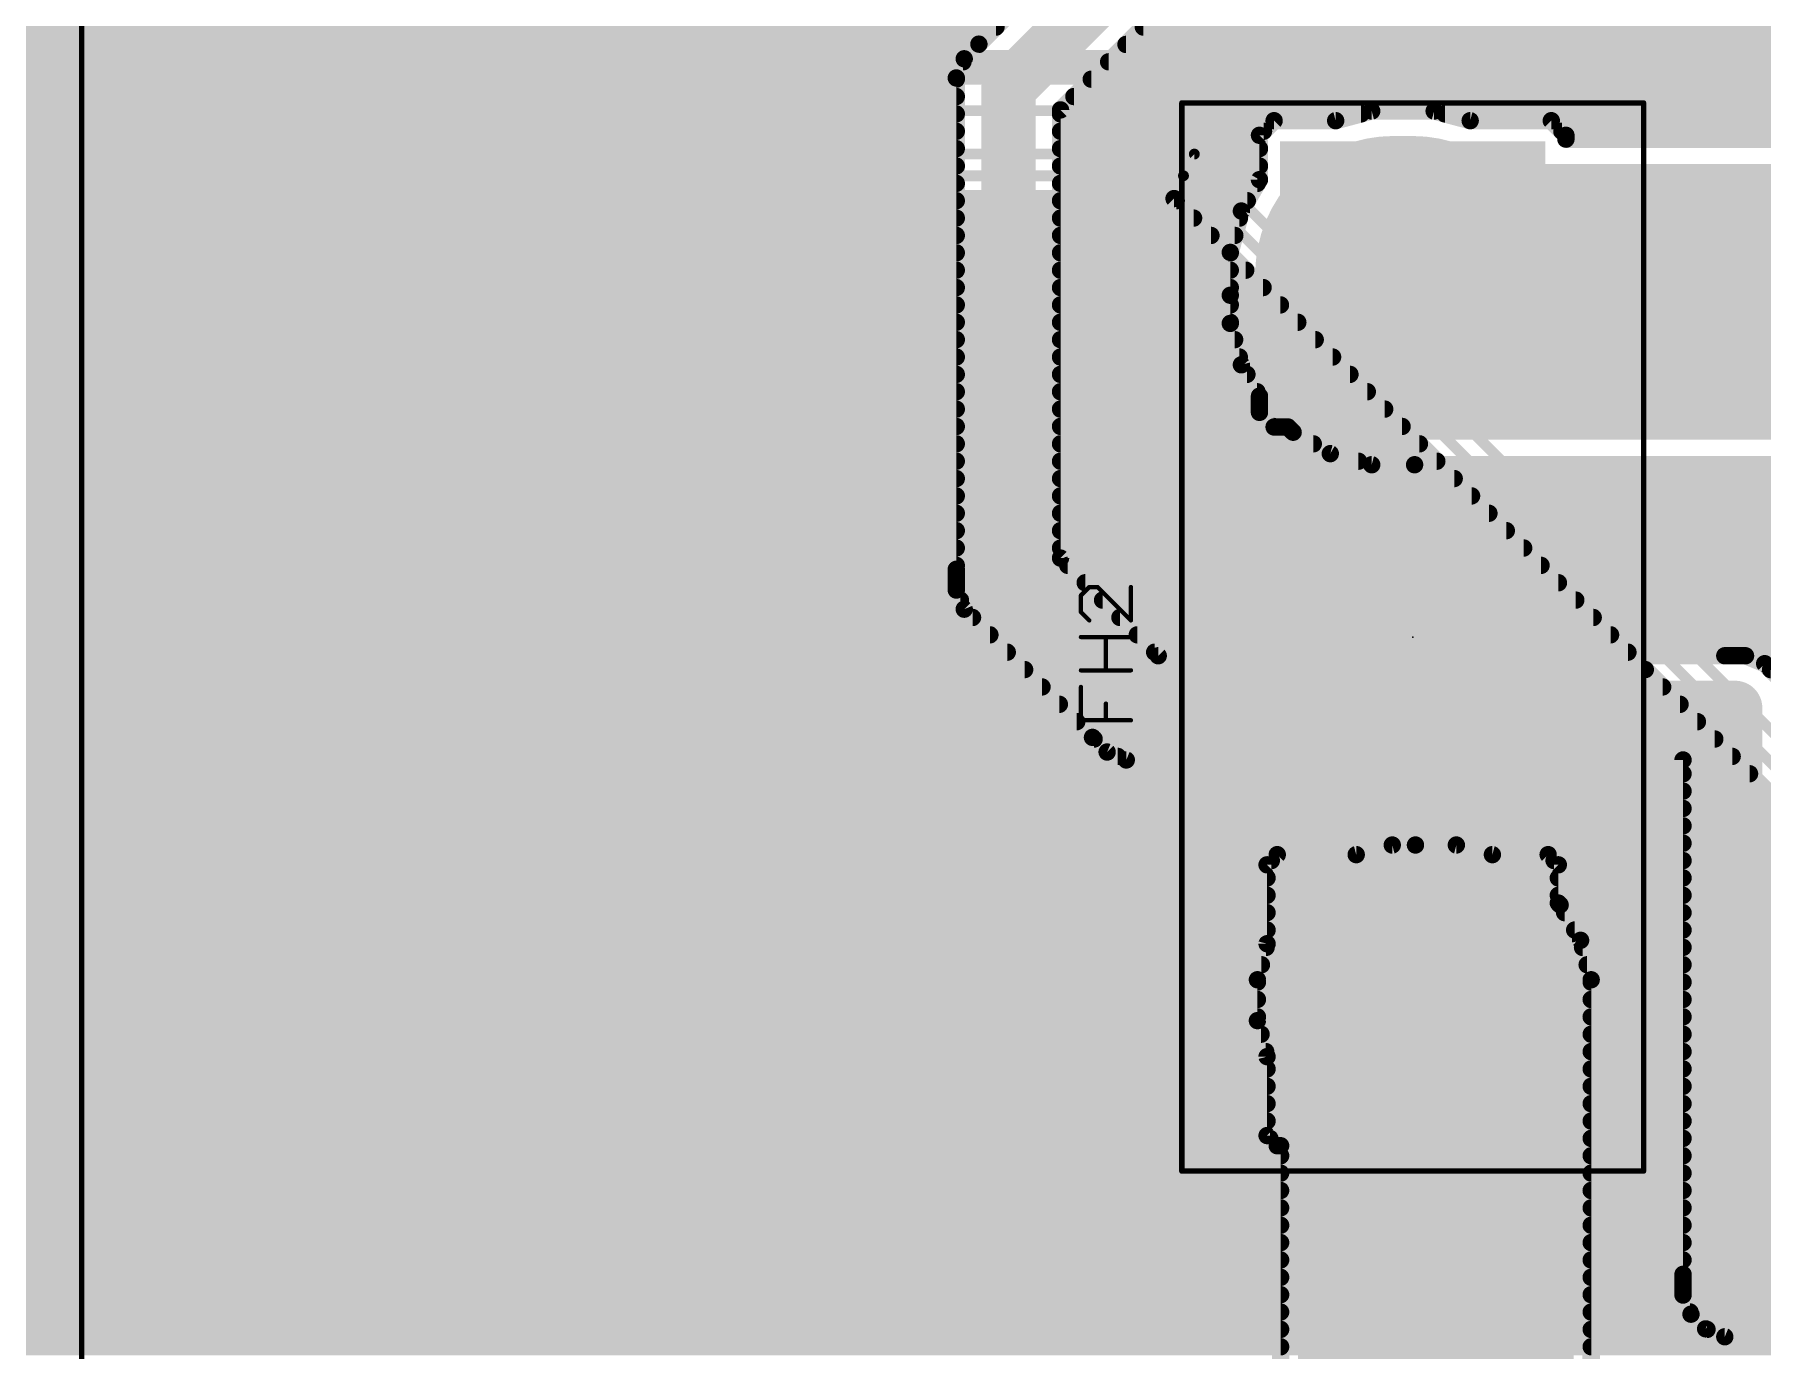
# Model space of a CAD drawing. Extents: x 0 to 10.8, y 0 to 6.1.
# Drawn here: x 6.367 to 7.958, y 1.613 to 2.825 of the extents above; entities that cross this region are included whole.
import ezdxf

# ---------------------------------------------------------------- set-up
doc = ezdxf.new("R2010")
doc.units = 0
for name, color, linetype in [('1', 22, 'CONTINUOUS'), ('16', 175, 'CONTINUOUS'), ('21', 253, 'CONTINUOUS'), ('23', 7, 'CONTINUOUS'), ('25', 253, 'CONTINUOUS'), ('29', 253, 'CONTINUOUS'), ('31', 253, 'CONTINUOUS'), ('39', 22, 'CONTINUOUS'), ('51', 253, 'CONTINUOUS')]:
    doc.layers.add(name, color=color, linetype=linetype)

# ---------------------------------------------------------------- blocks, each defined once
blk = doc.blocks.new('RECT')
blk.add_solid([(-0.5, -0.5), (0.5, -0.5), (-0.5, 0.5), (0.5, 0.5)])

msp = doc.modelspace()

# ---------------------------------------------------------------- linework, layer by layer
at = {"layer": '1'}
for points, const_width in [([(7.263764, 2.775587), (7.66385, 3.175673)], 0.05), ([(7.482323, 3.062024), (7.236571, 2.816276)], 0.016), ([(7.31176, 2.755701), (7.618079, 3.062024)], 0.016), ([(6.279083, 2.832), (7.252299, 2.832)], 0.016), ([(7.388055, 2.832), (8.315701, 2.832)], 0.016), ([(6.266807, 2.816), (7.236295, 2.816)], 0.016), ([(7.236571, 2.816276), (7.223071, 2.802776)], 0.016), ([(7.372055, 2.816), (8.319988, 2.816)], 0.016), ([(6.245154, 2.8), (7.221921, 2.8)], 0.016), ([(7.223071, 2.802776), (7.215764, 2.785134)], 0.016), ([(7.356055, 2.8), (8.328902, 2.8)], 0.016), ([(6.229154, 2.784), (7.215764, 2.784)], 0.016), ([(7.215764, 2.785134), (7.215764, 2.332378)], 0.016), ([(7.263764, 2.322831), (7.263764, 2.775587)], 0.05), ([(7.340055, 2.784), (8.338142, 2.784)], 0.016), ([(6.213154, 2.768), (7.215764, 2.768)], 0.016), ([(7.324055, 2.768), (8.352772, 2.768)], 0.016), ([(6.197154, 2.752), (7.215764, 2.752)], 0.016), ([(7.31176, 2.342713), (7.31176, 2.755701)], 0.016), ([(7.31176, 2.752), (7.588484, 2.752)], 0.016), ([(7.508449, 2.745752), (7.494976, 2.73228)], 0.016), ([(7.565161, 2.745752), (7.508449, 2.745752)], 0.016), ([(7.598343, 2.754642), (7.565161, 2.745752)], 0.016), ([(7.655835, 2.754642), (7.598343, 2.754642)], 0.016), ([(7.689016, 2.745752), (7.655835, 2.754642)], 0.016), ([(7.665697, 2.752), (8.369374, 2.752)], 0.016), ([(7.76372, 2.745752), (7.689016, 2.745752)], 0.016), ([(7.777193, 2.73228), (7.76372, 2.745752)], 0.016), ([(6.181154, 2.736), (7.215764, 2.736)], 0.016), ([(7.31176, 2.736), (7.498697, 2.736)], 0.016), ([(7.494976, 2.73228), (7.494976, 2.691398)], 0.016), ([(7.773472, 2.736), (8.397083, 2.736)], 0.016), ([(7.777193, 2.728732), (7.777193, 2.73228)], 0.016), ([(6.165154, 2.72), (7.215764, 2.72)], 0.016), ([(7.31176, 2.72), (7.494976, 2.72)], 0.016), ([(7.618094, 2.578736), (7.618094, 2.604646)], 0.254), ([(7.618094, 2.604646), (7.636087, 2.604646)], 0.254), ([(8.207571, 2.728732), (7.777193, 2.728732)], 0.016), ([(6.149154, 2.704), (7.215764, 2.704)], 0.016), ([(7.31176, 2.704), (7.494976, 2.704)], 0.016), ([(7.618094, 2.578736), (8.187823, 2.578736)], 0.254), ([(6.133154, 2.688), (7.215764, 2.688)], 0.016), ([(7.31176, 2.688), (7.493016, 2.688)], 0.016), ([(7.494976, 2.691398), (7.478315, 2.662543)], 0.016), ([(6.117154, 2.672), (7.215764, 2.672)], 0.016), ([(7.31176, 2.672), (7.483776, 2.672)], 0.016), ([(6.101154, 2.656), (7.215764, 2.656)], 0.016), ([(7.31176, 2.656), (7.476563, 2.656)], 0.016), ([(7.478315, 2.662543), (7.468094, 2.624394)], 0.016), ([(6.085154, 2.64), (7.215764, 2.64)], 0.016), ([(7.31176, 2.64), (7.472276, 2.64)], 0.016), ([(6.069154, 2.624), (7.215764, 2.624)], 0.016), ([(7.31176, 2.624), (7.468094, 2.624)], 0.016), ([(7.468094, 2.624394), (7.468094, 2.584894)], 0.016), ([(6.053154, 2.608), (7.215764, 2.608)], 0.016), ([(7.31176, 2.608), (7.468094, 2.608)], 0.016), ([(6.037154, 2.592), (7.215764, 2.592)], 0.016), ([(7.31176, 2.592), (7.468094, 2.592)], 0.016), ([(6.021154, 2.576), (7.215764, 2.576)], 0.016), ([(7.31176, 2.576), (7.468094, 2.576)], 0.016), ([(7.468094, 2.584894), (7.468094, 2.558984)], 0.016), ([(6.005154, 2.56), (7.215764, 2.56)], 0.016), ([(7.31176, 2.56), (7.468094, 2.56)], 0.016), ([(7.468094, 2.558984), (7.478315, 2.520835)], 0.016), ([(5.989154, 2.544), (7.215764, 2.544)], 0.016), ([(7.31176, 2.544), (7.472106, 2.544)], 0.016), ([(5.973154, 2.528), (7.215764, 2.528)], 0.016), ([(7.31176, 2.528), (7.476394, 2.528)], 0.016), ([(5.957154, 2.512), (7.215764, 2.512)], 0.016), ([(7.31176, 2.512), (7.483413, 2.512)], 0.016), ([(7.478315, 2.520835), (7.494976, 2.49198)], 0.016), ([(5.941154, 2.496), (7.215764, 2.496)], 0.016), ([(7.31176, 2.496), (7.492654, 2.496)], 0.016), ([(7.494976, 2.49198), (7.494976, 2.477008)], 0.016), ([(5.925154, 2.48), (7.215764, 2.48)], 0.016), ([(7.31176, 2.48), (7.494976, 2.48)], 0.016), ([(7.494976, 2.477008), (7.508449, 2.463535)], 0.016), ([(5.909154, 2.464), (7.215764, 2.464)], 0.016), ([(7.31176, 2.464), (7.507984, 2.464)], 0.016), ([(7.508449, 2.463535), (7.521161, 2.463535)], 0.016), ([(7.521161, 2.463535), (7.525992, 2.458705)], 0.016), ([(7.525992, 2.458705), (7.560193, 2.438957)], 0.016), ([(5.893154, 2.448), (7.215764, 2.448)], 0.016), ([(7.31176, 2.448), (7.544528, 2.448)], 0.016), ([(5.877154, 2.432), (7.215764, 2.432)], 0.016), ([(7.31176, 2.432), (7.586157, 2.432)], 0.016), ([(7.560193, 2.438957), (7.598343, 2.428736)], 0.016), ([(7.598343, 2.428736), (7.637843, 2.428736)], 0.016), ([(7.637843, 2.428736), (8.037823, 2.428736)], 0.016), ([(5.861154, 2.416), (7.215764, 2.416)], 0.016), ([(7.31176, 2.416), (8.037823, 2.416)], 0.016), ([(5.845154, 2.4), (7.215764, 2.4)], 0.016), ([(7.31176, 2.4), (8.037823, 2.4)], 0.016), ([(5.829154, 2.384), (7.215764, 2.384)], 0.016), ([(7.31176, 2.384), (8.037823, 2.384)], 0.016), ([(5.813154, 2.368), (7.215764, 2.368)], 0.016), ([(7.31176, 2.368), (8.037823, 2.368)], 0.016), ([(5.797154, 2.352), (7.215764, 2.352)], 0.016), ([(7.31176, 2.352), (8.037823, 2.352)], 0.016), ([(5.781154, 2.336), (7.215764, 2.336)], 0.016), ([(7.215764, 2.332378), (7.215764, 2.31328)], 0.016), ([(7.381874, 2.20472), (7.263764, 2.322831)], 0.05), ([(7.401756, 2.252717), (7.31176, 2.342713)], 0.016), ([(7.318472, 2.336), (8.037823, 2.336)], 0.016), ([(5.765154, 2.32), (7.215764, 2.32)], 0.016), ([(7.334472, 2.32), (8.037823, 2.32)], 0.016), ([(5.749154, 2.304), (7.219606, 2.304)], 0.016), ([(7.215764, 2.31328), (7.223071, 2.295638)], 0.016), ([(7.350472, 2.304), (8.037823, 2.304)], 0.016), ([(5.733154, 2.288), (7.230709, 2.288)], 0.016), ([(7.223071, 2.295638), (7.341181, 2.177528)], 0.016), ([(7.366472, 2.288), (8.037823, 2.288)], 0.016), ([(5.717154, 2.272), (7.246709, 2.272)], 0.016), ([(7.382472, 2.272), (8.037823, 2.272)], 0.016), ([(5.701154, 2.256), (7.262709, 2.256)], 0.016), ([(7.398472, 2.256), (8.037823, 2.256)], 0.016), ([(7.923504, 2.252717), (7.401756, 2.252717)], 0.016), ([(7.942602, 2.252717), (7.923504, 2.252717)], 0.016), ([(7.960244, 2.245409), (7.942602, 2.252717)], 0.016), ([(5.685154, 2.24), (7.278709, 2.24)], 0.016), ([(7.973744, 2.231909), (7.960244, 2.245409)], 0.016), ([(7.965654, 2.24), (8.037823, 2.24)], 0.016), ([(5.669154, 2.224), (7.294709, 2.224)], 0.016), ([(7.933055, 2.20472), (7.381874, 2.20472)], 0.05), ([(7.933055, 1.673224), (7.933055, 2.20472)], 0.05), ([(5.653154, 2.208), (7.310709, 2.208)], 0.016), ([(5.637154, 2.192), (7.326709, 2.192)], 0.016), ([(5.621154, 2.176), (7.342709, 2.176)], 0.016), ([(7.341181, 2.177528), (7.354681, 2.164028)], 0.016), ([(5.605154, 2.16), (7.364402, 2.16)], 0.016), ([(7.354681, 2.164028), (7.372323, 2.15672)], 0.016), ([(7.372323, 2.15672), (7.885055, 2.15672)], 0.016), ([(7.885055, 2.15672), (7.885055, 1.682772)], 0.016), ([(5.589154, 2.144), (7.885055, 2.144)], 0.016), ([(5.573154, 2.128), (7.885055, 2.128)], 0.016), ([(5.557154, 2.112), (7.885055, 2.112)], 0.016), ([(5.541154, 2.096), (7.885055, 2.096)], 0.016), ([(5.525154, 2.08), (7.885055, 2.08)], 0.016), ([(7.617256, 2.07835), (7.584075, 2.069461)], 0.016), ([(7.638634, 2.07835), (7.617256, 2.07835)], 0.016), ([(7.676291, 2.07835), (7.638634, 2.07835)], 0.016), ([(7.709472, 2.069461), (7.676291, 2.07835)], 0.016), ([(5.509154, 2.064), (7.505886, 2.064)], 0.016), ([(7.511346, 2.069461), (7.501976, 2.060091)], 0.016), ([(7.584075, 2.069461), (7.511346, 2.069461)], 0.016), ([(7.760823, 2.069461), (7.709472, 2.069461)], 0.016), ([(7.770193, 2.060091), (7.760823, 2.069461)], 0.016), ([(7.766283, 2.064), (7.885055, 2.064)], 0.016), ([(5.493154, 2.048), (7.501976, 2.048)], 0.016), ([(7.501976, 2.060091), (7.501976, 1.987362)], 0.016), ([(7.657465, 1.935354), (7.636087, 1.935354)], 0.254), ([(7.657465, 0.866142), (7.657465, 1.935354)], 0.254), ([(7.770193, 2.024854), (7.770193, 2.060091)], 0.016), ([(7.770193, 2.048), (7.885055, 2.048)], 0.016), ([(5.477154, 2.032), (7.501976, 2.032)], 0.016), ([(7.770193, 2.032), (7.885055, 2.032)], 0.016), ([(5.461154, 2.016), (7.501976, 2.016)], 0.016), ([(7.77189, 2.023157), (7.770193, 2.024854)], 0.016), ([(7.790717, 1.990547), (7.77189, 2.023157)], 0.016), ([(7.776024, 2.016), (7.885055, 2.016)], 0.016), ([(5.445154, 2), (7.501976, 2)], 0.016), ([(7.78526, 2), (7.885055, 2)], 0.016), ([(5.429154, 1.984), (7.501079, 1.984)], 0.016), ([(7.501976, 1.987362), (7.493087, 1.954181)], 0.016), ([(7.800461, 1.954181), (7.790717, 1.990547)], 0.016), ([(7.792472, 1.984), (7.885055, 1.984)], 0.016), ([(5.413154, 1.968), (7.496791, 1.968)], 0.016), ([(7.79676, 1.968), (7.885055, 1.968)], 0.016), ([(5.397154, 1.952), (7.493087, 1.952)], 0.016), ([(7.493087, 1.954181), (7.493087, 1.916524)], 0.016), ([(7.800461, 1.009138), (7.800461, 1.954181)], 0.016), ([(7.800461, 1.952), (7.885055, 1.952)], 0.016), ([(5.381154, 1.936), (7.493087, 1.936)], 0.016), ([(7.800461, 1.936), (7.885055, 1.936)], 0.016), ([(5.365154, 1.92), (7.493087, 1.92)], 0.016), ([(7.800461, 1.92), (7.885055, 1.92)], 0.016), ([(5.349154, 1.904), (7.496441, 1.904)], 0.016), ([(7.493087, 1.916524), (7.501976, 1.883343)], 0.016), ([(7.800461, 1.904), (7.885055, 1.904)], 0.016), ([(5.333154, 1.888), (7.500728, 1.888)], 0.016), ([(7.800461, 1.888), (7.885055, 1.888)], 0.016), ([(5.317154, 1.872), (7.501976, 1.872)], 0.016), ([(7.501976, 1.883343), (7.501976, 1.810614)], 0.016), ([(7.800461, 1.872), (7.885055, 1.872)], 0.016), ([(5.301154, 1.856), (7.501976, 1.856)], 0.016), ([(7.800461, 1.856), (7.885055, 1.856)], 0.016), ([(5.285154, 1.84), (7.501976, 1.84)], 0.016), ([(7.800461, 1.84), (7.885055, 1.84)], 0.016), ([(5.269154, 1.824), (7.501976, 1.824)], 0.016), ([(7.800461, 1.824), (7.885055, 1.824)], 0.016), ([(5.253154, 1.808), (7.504591, 1.808)], 0.016), ([(7.501976, 1.810614), (7.511346, 1.801244)], 0.016), ([(7.800461, 1.808), (7.885055, 1.808)], 0.016), ([(5.237154, 1.792), (7.514465, 1.792)], 0.016), ([(7.511346, 1.801244), (7.514465, 1.801244)], 0.016), ([(7.514465, 1.801244), (7.514465, 0.884969)], 0.016), ([(7.800461, 1.792), (7.885055, 1.792)], 0.016), ([(5.221154, 1.776), (7.514465, 1.776)], 0.016), ([(7.800461, 1.776), (7.885055, 1.776)], 0.016), ([(5.205154, 1.76), (7.514465, 1.76)], 0.016), ([(7.800461, 1.76), (7.885055, 1.76)], 0.016), ([(5.189154, 1.744), (7.514465, 1.744)], 0.016), ([(7.800461, 1.744), (7.885055, 1.744)], 0.016), ([(5.173154, 1.728), (7.514465, 1.728)], 0.016), ([(7.800461, 1.728), (7.885055, 1.728)], 0.016), ([(5.157154, 1.712), (7.514465, 1.712)], 0.016), ([(7.800461, 1.712), (7.885055, 1.712)], 0.016), ([(5.141154, 1.696), (7.514465, 1.696)], 0.016), ([(7.800461, 1.696), (7.885055, 1.696)], 0.016), ([(5.125154, 1.68), (7.514465, 1.68)], 0.016), ([(7.800461, 1.68), (7.885055, 1.68)], 0.016), ([(7.885055, 1.682772), (7.885055, 1.663673)], 0.016), ([(9.002433, 1.673224), (7.933055, 1.673224)], 0.05), ([(5.109154, 1.664), (7.514465, 1.664)], 0.016), ([(7.800461, 1.664), (7.885055, 1.664)], 0.016), ([(7.885055, 1.663673), (7.892362, 1.646031)], 0.016), ([(5.093154, 1.648), (7.514465, 1.648)], 0.016), ([(7.800461, 1.648), (7.891543, 1.648)], 0.016), ([(5.077154, 1.632), (7.514465, 1.632)], 0.016), ([(7.800461, 1.632), (7.907142, 1.632)], 0.016), ([(7.892362, 1.646031), (7.905862, 1.632531)], 0.016), ([(7.905862, 1.632531), (7.923504, 1.625224)], 0.016), ([(5.061154, 1.616), (7.514465, 1.616)], 0.016), ([(7.800461, 1.616), (8.954433, 1.616)], 0.016), ([(7.923504, 1.625224), (8.954433, 1.625224)], 0.016)]:
    msp.add_lwpolyline(points, dxfattribs=dict(at, const_width=const_width))
for points, const_width in [([(7.252299, 2.828, 1), (7.252299, 2.836)], 0.008), ([(7.388055, 2.836, 1), (7.388055, 2.828)], 0.008), ([(7.233742, 2.819104, 1), (7.239399, 2.813447)], 0.008), ([(7.239399, 2.813447, 1), (7.233742, 2.819104)], 0.008), ([(7.236295, 2.812, 1), (7.236295, 2.82)], 0.008), ([(7.372055, 2.82, 1), (7.372055, 2.812)], 0.008), ([(7.220242, 2.805604, 1), (7.225899, 2.799947)], 0.008), ([(7.226766, 2.801245, 1), (7.219375, 2.804306)], 0.008), ([(7.221921, 2.796, 1), (7.221921, 2.804)], 0.008), ([(7.356055, 2.804, 1), (7.356055, 2.796)], 0.008), ([(7.212068, 2.786665, 1), (7.219459, 2.783603)], 0.008), ([(7.219764, 2.785134, 1), (7.211764, 2.785134)], 0.008), ([(7.215764, 2.78, 1), (7.215764, 2.788)], 0.008), ([(7.276264, 2.775587, 1), (7.251264, 2.775587)], 0.025), ([(7.254925, 2.784425, 1), (7.272603, 2.766748)], 0.025), ([(7.340055, 2.788, 1), (7.340055, 2.78)], 0.008), ([(7.215764, 2.764, 1), (7.215764, 2.772)], 0.008), ([(7.324055, 2.772, 1), (7.324055, 2.764)], 0.008), ([(7.215764, 2.748, 1), (7.215764, 2.756)], 0.008), ([(7.308931, 2.758529, 1), (7.314588, 2.752872)], 0.008), ([(7.31576, 2.755701, 1), (7.30776, 2.755701)], 0.008), ([(7.31176, 2.756, 1), (7.31176, 2.748)], 0.008), ([(7.508449, 2.749752, 1), (7.508449, 2.741752)], 0.008), ([(7.511277, 2.742924, 1), (7.50562, 2.74858)], 0.008), ([(7.564126, 2.749616, 1), (7.566197, 2.741888)], 0.008), ([(7.565161, 2.741752, 1), (7.565161, 2.749752)], 0.008), ([(7.588484, 2.748, 1), (7.588484, 2.756)], 0.008), ([(7.598343, 2.758642, 1), (7.598343, 2.750642)], 0.008), ([(7.599378, 2.750778, 1), (7.597307, 2.758505)], 0.008), ([(7.65687, 2.758505, 1), (7.654799, 2.750778)], 0.008), ([(7.655835, 2.750642, 1), (7.655835, 2.758642)], 0.008), ([(7.665697, 2.756, 1), (7.665697, 2.748)], 0.008), ([(7.689016, 2.749752, 1), (7.689016, 2.741752)], 0.008), ([(7.687981, 2.741888, 1), (7.690051, 2.749616)], 0.008), ([(7.766549, 2.74858, 1), (7.760892, 2.742924)], 0.008), ([(7.76372, 2.741752, 1), (7.76372, 2.749752)], 0.008), ([(7.215764, 2.732, 1), (7.215764, 2.74)], 0.008), ([(7.31176, 2.74, 1), (7.31176, 2.732)], 0.008), ([(7.498976, 2.73228, 1), (7.490976, 2.73228)], 0.008), ([(7.492148, 2.735108, 1), (7.497805, 2.729451)], 0.008), ([(7.498697, 2.732, 1), (7.498697, 2.74)], 0.008), ([(7.773472, 2.74, 1), (7.773472, 2.732)], 0.008), ([(7.781193, 2.73228, 1), (7.773193, 2.73228)], 0.008), ([(7.774364, 2.729451, 1), (7.780021, 2.735108)], 0.008), ([(7.215764, 2.716, 1), (7.215764, 2.724)], 0.008), ([(7.31176, 2.724, 1), (7.31176, 2.716)], 0.008), ([(7.494976, 2.716, 1), (7.494976, 2.724)], 0.008), ([(7.681594, 2.604646, 1), (7.554594, 2.604646)], 0.127), ([(7.618094, 2.668146, 1), (7.618094, 2.541146)], 0.127), ([(7.636087, 2.541146, 1), (7.636087, 2.668146)], 0.127), ([(7.777193, 2.732732, 1), (7.777193, 2.724732)], 0.008), ([(7.773193, 2.728732, 1), (7.781193, 2.728732)], 0.008), ([(7.215764, 2.7, 1), (7.215764, 2.708)], 0.008), ([(7.31176, 2.708, 1), (7.31176, 2.7)], 0.008), ([(7.494976, 2.7, 1), (7.494976, 2.708)], 0.008), ([(7.618094, 2.642236, 1), (7.618094, 2.515236)], 0.127), ([(7.215764, 2.684, 1), (7.215764, 2.692)], 0.008), ([(7.31176, 2.692, 1), (7.31176, 2.684)], 0.008), ([(7.490976, 2.691398, 1), (7.498976, 2.691398)], 0.008), ([(7.49844, 2.689397, 1), (7.491512, 2.693398)], 0.008), ([(7.493016, 2.684, 1), (7.493016, 2.692)], 0.008), ([(7.215764, 2.668, 1), (7.215764, 2.676)], 0.008), ([(7.31176, 2.676, 1), (7.31176, 2.668)], 0.008), ([(7.483776, 2.668, 1), (7.483776, 2.676)], 0.008), ([(7.215764, 2.652, 1), (7.215764, 2.66)], 0.008), ([(7.31176, 2.66, 1), (7.31176, 2.652)], 0.008), ([(7.474851, 2.664544, 1), (7.481779, 2.660543)], 0.008), ([(7.482179, 2.661508, 1), (7.474451, 2.663578)], 0.008), ([(7.476563, 2.652, 1), (7.476563, 2.66)], 0.008), ([(7.215764, 2.636, 1), (7.215764, 2.644)], 0.008), ([(7.31176, 2.644, 1), (7.31176, 2.636)], 0.008), ([(7.472276, 2.636, 1), (7.472276, 2.644)], 0.008), ([(7.554594, 2.578736, 1), (7.681594, 2.578736)], 0.127), ([(7.215764, 2.62, 1), (7.215764, 2.628)], 0.008), ([(7.31176, 2.628, 1), (7.31176, 2.62)], 0.008), ([(7.472094, 2.624394, 1), (7.464094, 2.624394)], 0.008), ([(7.464231, 2.625429, 1), (7.471958, 2.623359)], 0.008), ([(7.468094, 2.62, 1), (7.468094, 2.628)], 0.008), ([(7.215764, 2.604, 1), (7.215764, 2.612)], 0.008), ([(7.31176, 2.612, 1), (7.31176, 2.604)], 0.008), ([(7.468094, 2.604, 1), (7.468094, 2.612)], 0.008), ([(7.215764, 2.588, 1), (7.215764, 2.596)], 0.008), ([(7.31176, 2.596, 1), (7.31176, 2.588)], 0.008), ([(7.468094, 2.588, 1), (7.468094, 2.596)], 0.008), ([(7.215764, 2.572, 1), (7.215764, 2.58)], 0.008), ([(7.31176, 2.58, 1), (7.31176, 2.572)], 0.008), ([(7.472094, 2.584894, 1), (7.464094, 2.584894)], 0.008), ([(7.464094, 2.584894, 1), (7.472094, 2.584894)], 0.008), ([(7.468094, 2.572, 1), (7.468094, 2.58)], 0.008), ([(7.215764, 2.556, 1), (7.215764, 2.564)], 0.008), ([(7.31176, 2.564, 1), (7.31176, 2.556)], 0.008), ([(7.464094, 2.558984, 1), (7.472094, 2.558984)], 0.008), ([(7.471958, 2.560019, 1), (7.464231, 2.557949)], 0.008), ([(7.468094, 2.556, 1), (7.468094, 2.564)], 0.008), ([(7.215764, 2.54, 1), (7.215764, 2.548)], 0.008), ([(7.31176, 2.548, 1), (7.31176, 2.54)], 0.008), ([(7.472106, 2.54, 1), (7.472106, 2.548)], 0.008), ([(7.215764, 2.524, 1), (7.215764, 2.532)], 0.008), ([(7.31176, 2.532, 1), (7.31176, 2.524)], 0.008), ([(7.476394, 2.524, 1), (7.476394, 2.532)], 0.008), ([(7.215764, 2.508, 1), (7.215764, 2.516)], 0.008), ([(7.31176, 2.516, 1), (7.31176, 2.508)], 0.008), ([(7.481779, 2.522835, 1), (7.474851, 2.518834)], 0.008), ([(7.474451, 2.5198, 1), (7.482179, 2.52187)], 0.008), ([(7.483413, 2.508, 1), (7.483413, 2.516)], 0.008), ([(7.215764, 2.492, 1), (7.215764, 2.5)], 0.008), ([(7.31176, 2.5, 1), (7.31176, 2.492)], 0.008), ([(7.498976, 2.49198, 1), (7.490976, 2.49198)], 0.008), ([(7.492654, 2.492, 1), (7.492654, 2.5)], 0.008), ([(7.215764, 2.476, 1), (7.215764, 2.484)], 0.008), ([(7.31176, 2.484, 1), (7.31176, 2.476)], 0.008), ([(7.497805, 2.479836, 1), (7.492148, 2.474179)], 0.008), ([(7.491512, 2.48998, 1), (7.49844, 2.493981)], 0.008), ([(7.494976, 2.476, 1), (7.494976, 2.484)], 0.008), ([(7.215764, 2.46, 1), (7.215764, 2.468)], 0.008), ([(7.31176, 2.468, 1), (7.31176, 2.46)], 0.008), ([(7.490976, 2.477008, 1), (7.498976, 2.477008)], 0.008), ([(7.508449, 2.467535, 1), (7.508449, 2.459535)], 0.008), ([(7.50562, 2.460707, 1), (7.511277, 2.466364)], 0.008), ([(7.507984, 2.46, 1), (7.507984, 2.468)], 0.008), ([(7.52399, 2.466364, 1), (7.518333, 2.460707)], 0.008), ([(7.521161, 2.459535, 1), (7.521161, 2.467535)], 0.008), ([(7.527992, 2.462169, 1), (7.523992, 2.455241)], 0.008), ([(7.215764, 2.444, 1), (7.215764, 2.452)], 0.008), ([(7.31176, 2.452, 1), (7.31176, 2.444)], 0.008), ([(7.523164, 2.455876, 1), (7.528821, 2.461533)], 0.008), ([(7.544528, 2.444, 1), (7.544528, 2.452)], 0.008), ([(7.215764, 2.428, 1), (7.215764, 2.436)], 0.008), ([(7.31176, 2.436, 1), (7.31176, 2.428)], 0.008), ([(7.561228, 2.44282, 1), (7.559158, 2.435093)], 0.008), ([(7.558193, 2.435493, 1), (7.562193, 2.442421)], 0.008), ([(7.586157, 2.428, 1), (7.586157, 2.436)], 0.008), ([(7.598343, 2.432736, 1), (7.598343, 2.424736)], 0.008), ([(7.597307, 2.424872, 1), (7.599378, 2.4326)], 0.008), ([(7.637843, 2.432736, 1), (7.637843, 2.424736)], 0.008), ([(7.637843, 2.424736, 1), (7.637843, 2.432736)], 0.008), ([(7.215764, 2.412, 1), (7.215764, 2.42)], 0.008), ([(7.31176, 2.42, 1), (7.31176, 2.412)], 0.008), ([(7.215764, 2.396, 1), (7.215764, 2.404)], 0.008), ([(7.31176, 2.404, 1), (7.31176, 2.396)], 0.008), ([(7.215764, 2.38, 1), (7.215764, 2.388)], 0.008), ([(7.31176, 2.388, 1), (7.31176, 2.38)], 0.008), ([(7.215764, 2.364, 1), (7.215764, 2.372)], 0.008), ([(7.31176, 2.372, 1), (7.31176, 2.364)], 0.008), ([(7.215764, 2.348, 1), (7.215764, 2.356)], 0.008), ([(7.31176, 2.356, 1), (7.31176, 2.348)], 0.008), ([(7.219764, 2.332378, 1), (7.211764, 2.332378)], 0.008), ([(7.215764, 2.332, 1), (7.215764, 2.34)], 0.008), ([(7.272603, 2.33167, 1), (7.254925, 2.313992)], 0.025), ([(7.314588, 2.345541, 1), (7.308931, 2.339884)], 0.008), ([(7.30776, 2.342713, 1), (7.31576, 2.342713)], 0.008), ([(7.318472, 2.34, 1), (7.318472, 2.332)], 0.008), ([(7.211764, 2.332378, 1), (7.219764, 2.332378)], 0.008), ([(7.215764, 2.316, 1), (7.215764, 2.324)], 0.008), ([(7.251264, 2.322831, 1), (7.276264, 2.322831)], 0.025), ([(7.334472, 2.324, 1), (7.334472, 2.316)], 0.008), ([(7.219459, 2.31481, 1), (7.212068, 2.311749)], 0.008), ([(7.211764, 2.31328, 1), (7.219764, 2.31328)], 0.008), ([(7.219606, 2.3, 1), (7.219606, 2.308)], 0.008), ([(7.350472, 2.308, 1), (7.350472, 2.3)], 0.008), ([(7.225899, 2.298466, 1), (7.220242, 2.292809)], 0.008), ([(7.219375, 2.294107, 1), (7.226766, 2.297168)], 0.008), ([(7.230709, 2.284, 1), (7.230709, 2.292)], 0.008), ([(7.366472, 2.292, 1), (7.366472, 2.284)], 0.008), ([(7.246709, 2.268, 1), (7.246709, 2.276)], 0.008), ([(7.382472, 2.276, 1), (7.382472, 2.268)], 0.008), ([(7.262709, 2.252, 1), (7.262709, 2.26)], 0.008), ([(7.398472, 2.26, 1), (7.398472, 2.252)], 0.008), ([(7.401756, 2.256717, 1), (7.401756, 2.248717)], 0.008), ([(7.923504, 2.256717, 1), (7.923504, 2.248717)], 0.008), ([(7.923504, 2.248717, 1), (7.923504, 2.256717)], 0.008), ([(7.944133, 2.256412, 1), (7.941072, 2.249021)], 0.008), ([(7.942602, 2.248717, 1), (7.942602, 2.256717)], 0.008), ([(7.278709, 2.236, 1), (7.278709, 2.244)], 0.008), ([(7.398927, 2.249888, 1), (7.404584, 2.255545)], 0.008), ([(7.963073, 2.248238, 1), (7.957416, 2.242581)], 0.008), ([(7.958713, 2.241714, 1), (7.961775, 2.249105)], 0.008), ([(7.965654, 2.244, 1), (7.965654, 2.236)], 0.008), ([(7.294709, 2.22, 1), (7.294709, 2.228)], 0.008), ([(7.381874, 2.21722, 1), (7.381874, 2.19222)], 0.025), ([(7.945555, 2.20472, 1), (7.920555, 2.20472)], 0.025), ([(7.933055, 2.19222, 1), (7.933055, 2.21722)], 0.025), ([(7.310709, 2.204, 1), (7.310709, 2.212)], 0.008), ([(7.373035, 2.195882, 1), (7.390713, 2.213559)], 0.025), ([(7.326709, 2.188, 1), (7.326709, 2.196)], 0.008), ([(7.34401, 2.180356, 1), (7.338353, 2.174699)], 0.008), ([(7.338353, 2.174699, 1), (7.34401, 2.180356)], 0.008), ([(7.342709, 2.172, 1), (7.342709, 2.18)], 0.008), ([(7.356212, 2.167723, 1), (7.35315, 2.160332)], 0.008), ([(7.351853, 2.161199, 1), (7.35751, 2.166856)], 0.008), ([(7.364402, 2.156, 1), (7.364402, 2.164)], 0.008), ([(7.372323, 2.16072, 1), (7.372323, 2.15272)], 0.008), ([(7.370792, 2.153025, 1), (7.373854, 2.160416)], 0.008), ([(7.889055, 2.15672, 1), (7.881055, 2.15672)], 0.008), ([(7.885055, 2.15272, 1), (7.885055, 2.16072)], 0.008), ([(7.885055, 2.14, 1), (7.885055, 2.148)], 0.008), ([(7.885055, 2.124, 1), (7.885055, 2.132)], 0.008), ([(7.885055, 2.108, 1), (7.885055, 2.116)], 0.008), ([(7.885055, 2.092, 1), (7.885055, 2.1)], 0.008), ([(7.617256, 2.08235, 1), (7.617256, 2.07435)], 0.008), ([(7.618291, 2.074487, 1), (7.616221, 2.082214)], 0.008), ([(7.638634, 2.08235, 1), (7.638634, 2.07435)], 0.008), ([(7.638634, 2.07435, 1), (7.638634, 2.08235)], 0.008), ([(7.677326, 2.082214, 1), (7.675256, 2.074487)], 0.008), ([(7.676291, 2.07435, 1), (7.676291, 2.08235)], 0.008), ([(7.885055, 2.076, 1), (7.885055, 2.084)], 0.008), ([(7.505886, 2.06, 1), (7.505886, 2.068)], 0.008), ([(7.511346, 2.073461, 1), (7.511346, 2.065461)], 0.008), ([(7.514175, 2.066632, 1), (7.508518, 2.072289)], 0.008), ([(7.58304, 2.073324, 1), (7.58511, 2.065597)], 0.008), ([(7.584075, 2.065461, 1), (7.584075, 2.073461)], 0.008), ([(7.709472, 2.073461, 1), (7.709472, 2.065461)], 0.008), ([(7.708437, 2.065597, 1), (7.710508, 2.073324)], 0.008), ([(7.763651, 2.072289, 1), (7.757994, 2.066632)], 0.008), ([(7.760823, 2.065461, 1), (7.760823, 2.073461)], 0.008), ([(7.766283, 2.068, 1), (7.766283, 2.06)], 0.008), ([(7.885055, 2.06, 1), (7.885055, 2.068)], 0.008), ([(7.505976, 2.060091, 1), (7.497976, 2.060091)], 0.008), ([(7.499148, 2.062919, 1), (7.504805, 2.057262)], 0.008), ([(7.501976, 2.044, 1), (7.501976, 2.052)], 0.008), ([(7.636087, 1.998854, 1), (7.636087, 1.871854)], 0.127), ([(7.720965, 1.935354, 1), (7.593965, 1.935354)], 0.127), ([(7.657465, 1.871854, 1), (7.657465, 1.998854)], 0.127), ([(7.774193, 2.060091, 1), (7.766193, 2.060091)], 0.008), ([(7.770193, 2.052, 1), (7.770193, 2.044)], 0.008), ([(7.767364, 2.057262, 1), (7.773021, 2.062919)], 0.008), ([(7.885055, 2.044, 1), (7.885055, 2.052)], 0.008), ([(7.501976, 2.028, 1), (7.501976, 2.036)], 0.008), ([(7.770193, 2.036, 1), (7.770193, 2.028)], 0.008), ([(7.885055, 2.028, 1), (7.885055, 2.036)], 0.008), ([(7.501976, 2.012, 1), (7.501976, 2.02)], 0.008), ([(7.773021, 2.027683, 1), (7.767364, 2.022026)], 0.008), ([(7.766193, 2.024854, 1), (7.774193, 2.024854)], 0.008), ([(7.775354, 2.025157, 1), (7.768426, 2.021158)], 0.008), ([(7.769061, 2.020329, 1), (7.774718, 2.025986)], 0.008), ([(7.776024, 2.02, 1), (7.776024, 2.012)], 0.008), ([(7.885055, 2.012, 1), (7.885055, 2.02)], 0.008), ([(7.501976, 1.996, 1), (7.501976, 2.004)], 0.008), ([(7.78526, 2.004, 1), (7.78526, 1.996)], 0.008), ([(7.885055, 1.996, 1), (7.885055, 2.004)], 0.008), ([(7.497976, 1.987362, 1), (7.505976, 1.987362)], 0.008), ([(7.50584, 1.986327, 1), (7.498113, 1.988397)], 0.008), ([(7.501079, 1.98, 1), (7.501079, 1.988)], 0.008), ([(7.79458, 1.991583, 1), (7.786853, 1.989512)], 0.008), ([(7.787252, 1.988547, 1), (7.794181, 1.992547)], 0.008), ([(7.792472, 1.988, 1), (7.792472, 1.98)], 0.008), ([(7.885055, 1.98, 1), (7.885055, 1.988)], 0.008), ([(7.496791, 1.964, 1), (7.496791, 1.972)], 0.008), ([(7.79676, 1.972, 1), (7.79676, 1.964)], 0.008), ([(7.885055, 1.964, 1), (7.885055, 1.972)], 0.008), ([(7.497087, 1.954181, 1), (7.489087, 1.954181)], 0.008), ([(7.489223, 1.955216, 1), (7.49695, 1.953146)], 0.008), ([(7.493087, 1.948, 1), (7.493087, 1.956)], 0.008), ([(7.804461, 1.954181, 1), (7.796461, 1.954181)], 0.008), ([(7.800461, 1.956, 1), (7.800461, 1.948)], 0.008), ([(7.796597, 1.953146, 1), (7.804324, 1.955216)], 0.008), ([(7.885055, 1.948, 1), (7.885055, 1.956)], 0.008), ([(7.493087, 1.932, 1), (7.493087, 1.94)], 0.008), ([(7.800461, 1.94, 1), (7.800461, 1.932)], 0.008), ([(7.885055, 1.932, 1), (7.885055, 1.94)], 0.008), ([(7.493087, 1.916, 1), (7.493087, 1.924)], 0.008), ([(7.800461, 1.924, 1), (7.800461, 1.916)], 0.008), ([(7.885055, 1.916, 1), (7.885055, 1.924)], 0.008), ([(7.49695, 1.917559, 1), (7.489223, 1.915488)], 0.008), ([(7.489087, 1.916524, 1), (7.497087, 1.916524)], 0.008), ([(7.496441, 1.9, 1), (7.496441, 1.908)], 0.008), ([(7.800461, 1.908, 1), (7.800461, 1.9)], 0.008), ([(7.885055, 1.9, 1), (7.885055, 1.908)], 0.008), ([(7.500728, 1.884, 1), (7.500728, 1.892)], 0.008), ([(7.800461, 1.892, 1), (7.800461, 1.884)], 0.008), ([(7.885055, 1.884, 1), (7.885055, 1.892)], 0.008), ([(7.505976, 1.883343, 1), (7.497976, 1.883343)], 0.008), ([(7.498113, 1.882307, 1), (7.50584, 1.884378)], 0.008), ([(7.501976, 1.868, 1), (7.501976, 1.876)], 0.008), ([(7.800461, 1.876, 1), (7.800461, 1.868)], 0.008), ([(7.885055, 1.868, 1), (7.885055, 1.876)], 0.008), ([(7.501976, 1.852, 1), (7.501976, 1.86)], 0.008), ([(7.800461, 1.86, 1), (7.800461, 1.852)], 0.008), ([(7.885055, 1.852, 1), (7.885055, 1.86)], 0.008), ([(7.501976, 1.836, 1), (7.501976, 1.844)], 0.008), ([(7.800461, 1.844, 1), (7.800461, 1.836)], 0.008), ([(7.885055, 1.836, 1), (7.885055, 1.844)], 0.008), ([(7.501976, 1.82, 1), (7.501976, 1.828)], 0.008), ([(7.800461, 1.828, 1), (7.800461, 1.82)], 0.008), ([(7.885055, 1.82, 1), (7.885055, 1.828)], 0.008), ([(7.504805, 1.813443, 1), (7.499148, 1.807786)], 0.008), ([(7.497976, 1.810614, 1), (7.505976, 1.810614)], 0.008), ([(7.504591, 1.804, 1), (7.504591, 1.812)], 0.008), ([(7.800461, 1.812, 1), (7.800461, 1.804)], 0.008), ([(7.885055, 1.804, 1), (7.885055, 1.812)], 0.008), ([(7.511346, 1.805244, 1), (7.511346, 1.797244)], 0.008), ([(7.508518, 1.798416, 1), (7.514175, 1.804073)], 0.008), ([(7.518465, 1.801244, 1), (7.510465, 1.801244)], 0.008), ([(7.514465, 1.797244, 1), (7.514465, 1.805244)], 0.008), ([(7.514465, 1.788, 1), (7.514465, 1.796)], 0.008), ([(7.800461, 1.796, 1), (7.800461, 1.788)], 0.008), ([(7.885055, 1.788, 1), (7.885055, 1.796)], 0.008), ([(7.514465, 1.772, 1), (7.514465, 1.78)], 0.008), ([(7.800461, 1.78, 1), (7.800461, 1.772)], 0.008), ([(7.885055, 1.772, 1), (7.885055, 1.78)], 0.008), ([(7.514465, 1.756, 1), (7.514465, 1.764)], 0.008), ([(7.800461, 1.764, 1), (7.800461, 1.756)], 0.008), ([(7.885055, 1.756, 1), (7.885055, 1.764)], 0.008), ([(7.514465, 1.74, 1), (7.514465, 1.748)], 0.008), ([(7.800461, 1.748, 1), (7.800461, 1.74)], 0.008), ([(7.885055, 1.74, 1), (7.885055, 1.748)], 0.008), ([(7.514465, 1.724, 1), (7.514465, 1.732)], 0.008), ([(7.800461, 1.732, 1), (7.800461, 1.724)], 0.008), ([(7.885055, 1.724, 1), (7.885055, 1.732)], 0.008), ([(7.514465, 1.708, 1), (7.514465, 1.716)], 0.008), ([(7.800461, 1.716, 1), (7.800461, 1.708)], 0.008), ([(7.885055, 1.708, 1), (7.885055, 1.716)], 0.008), ([(7.514465, 1.692, 1), (7.514465, 1.7)], 0.008), ([(7.800461, 1.7, 1), (7.800461, 1.692)], 0.008), ([(7.885055, 1.692, 1), (7.885055, 1.7)], 0.008), ([(7.514465, 1.676, 1), (7.514465, 1.684)], 0.008), ([(7.800461, 1.684, 1), (7.800461, 1.676)], 0.008), ([(7.889055, 1.682772, 1), (7.881055, 1.682772)], 0.008), ([(7.881055, 1.682772, 1), (7.889055, 1.682772)], 0.008), ([(7.885055, 1.676, 1), (7.885055, 1.684)], 0.008), ([(7.933055, 1.685724, 1), (7.933055, 1.660724)], 0.025), ([(7.514465, 1.66, 1), (7.514465, 1.668)], 0.008), ([(7.800461, 1.668, 1), (7.800461, 1.66)], 0.008), ([(7.888751, 1.665204, 1), (7.88136, 1.662143)], 0.008), ([(7.885055, 1.66, 1), (7.885055, 1.668)], 0.008), ([(7.920555, 1.673224, 1), (7.945555, 1.673224)], 0.025), ([(7.514465, 1.644, 1), (7.514465, 1.652)], 0.008), ([(7.800461, 1.652, 1), (7.800461, 1.644)], 0.008), ([(7.881055, 1.663673, 1), (7.889055, 1.663673)], 0.008), ([(7.891543, 1.644, 1), (7.891543, 1.652)], 0.008), ([(7.514465, 1.628, 1), (7.514465, 1.636)], 0.008), ([(7.800461, 1.636, 1), (7.800461, 1.628)], 0.008), ([(7.895191, 1.64886, 1), (7.889534, 1.643203)], 0.008), ([(7.888667, 1.644501, 1), (7.896058, 1.647562)], 0.008), ([(7.907393, 1.636227, 1), (7.904332, 1.628836)], 0.008), ([(7.903034, 1.629703, 1), (7.908691, 1.63536)], 0.008), ([(7.907142, 1.628, 1), (7.907142, 1.636)], 0.008), ([(7.514465, 1.612, 1), (7.514465, 1.62)], 0.008), ([(7.800461, 1.62, 1), (7.800461, 1.612)], 0.008), ([(7.923504, 1.629224, 1), (7.923504, 1.621224)], 0.008), ([(7.921973, 1.621529, 1), (7.925035, 1.62892)], 0.008)]:
    msp.add_lwpolyline(points, format="xyb", dxfattribs=dict(at, const_width=const_width))
at = {"layer": '16'}
for points, const_width in [([(5.74, 2.795), (9.11, 2.795)], 0.032), ([(8.885, 2.755), (5.725, 2.755)], 0.01), ([(7.435, 2.715), (4.52, 2.715)], 0.01), ([(8.265, 1.885), (7.435, 2.715)], 0.01), ([(7.425, 2.695), (4.69, 2.695)], 0.01), ([(7.425, 2.695), (8.255, 1.865)], 0.01), ([(4.71065, 2.672), (7.418299, 2.672)], 0.016), ([(4.710996, 2.674), (7.416299, 2.674)], 0.016), ([(7.416299, 2.674), (8.246299, 1.844)], 0.016), ([(4.701909, 2.656), (7.434299, 2.656)], 0.016), ([(4.474697, 2.64), (7.450299, 2.64)], 0.016), ([(4.458697, 2.624), (7.466299, 2.624)], 0.016), ([(4.442693, 2.608), (7.482299, 2.608)], 0.016), ([(4.44139, 2.592), (7.498299, 2.592)], 0.016), ([(4.44139, 2.576), (7.514299, 2.576)], 0.016), ([(4.44139, 2.56), (7.530299, 2.56)], 0.016), ([(4.44139, 2.544), (7.546299, 2.544)], 0.016), ([(4.433303, 2.528), (7.562299, 2.528)], 0.016), ([(4.44139, 2.512), (7.578299, 2.512)], 0.016), ([(4.44139, 2.496), (7.594299, 2.496)], 0.016), ([(4.44139, 2.48), (7.610299, 2.48)], 0.016), ([(4.44139, 2.464), (7.626299, 2.464)], 0.016), ([(4.44139, 2.448), (7.642299, 2.448)], 0.016), ([(4.437303, 2.432), (7.658299, 2.432)], 0.016), ([(4.439693, 2.416), (7.674299, 2.416)], 0.016), ([(4.44139, 2.4), (7.690299, 2.4)], 0.016), ([(5.454087, 2.384), (7.706299, 2.384)], 0.016), ([(5.481937, 2.368), (7.722299, 2.368)], 0.016), ([(5.499087, 2.352), (7.738299, 2.352)], 0.016), ([(5.512697, 2.336), (7.754299, 2.336)], 0.016), ([(5.521933, 2.32), (7.770299, 2.32)], 0.016), ([(5.528902, 2.304), (7.786299, 2.304)], 0.016), ([(5.533185, 2.288), (7.802299, 2.288)], 0.016), ([(5.535996, 2.272), (7.818299, 2.272)], 0.016), ([(5.535996, 2.256), (7.834299, 2.256)], 0.016), ([(5.535327, 2.24), (7.850299, 2.24)], 0.016), ([(5.531039, 2.224), (7.866299, 2.224)], 0.016), ([(5.526551, 2.208), (7.882299, 2.208)], 0.016), ([(5.517311, 2.192), (7.898299, 2.192)], 0.016), ([(5.507091, 2.176), (7.914299, 2.176)], 0.016), ([(5.491091, 2.16), (7.930299, 2.16)], 0.016), ([(5.468083, 2.144), (7.946299, 2.144)], 0.016), ([(5.42424, 2.128), (7.962299, 2.128)], 0.016), ([(4.44139, 2.112), (7.978299, 2.112)], 0.016), ([(4.44139, 2.096), (7.994299, 2.096)], 0.016), ([(4.44139, 2.08), (8.010299, 2.08)], 0.016), ([(4.44139, 2.064), (8.026299, 2.064)], 0.016), ([(4.44139, 2.048), (8.042299, 2.048)], 0.016), ([(4.437303, 2.032), (8.058299, 2.032)], 0.016), ([(4.439693, 2.016), (8.074299, 2.016)], 0.016), ([(4.620906, 2), (8.090299, 2)], 0.016), ([(4.630236, 1.984), (8.106299, 1.984)], 0.016), ([(4.630996, 1.968), (8.122299, 1.968)], 0.016), ([(4.622909, 1.952), (8.138299, 1.952)], 0.016), ([(4.441303, 1.936), (8.154299, 1.936)], 0.016), ([(4.435693, 1.92), (8.170299, 1.92)], 0.016), ([(4.44139, 1.904), (8.186299, 1.904)], 0.016), ([(4.44139, 1.888), (8.202299, 1.888)], 0.016), ([(4.44139, 1.872), (8.218299, 1.872)], 0.016), ([(4.44139, 1.856), (8.234299, 1.856)], 0.016), ([(4.44139, 1.84), (9.030299, 1.84)], 0.016), ([(4.333114, 1.824), (9.046299, 1.824)], 0.016), ([(4.44139, 1.808), (9.062299, 1.808)], 0.016), ([(4.44139, 1.792), (9.078299, 1.792)], 0.016), ([(4.44139, 1.776), (9.094299, 1.776)], 0.016), ([(4.44139, 1.76), (9.110299, 1.76)], 0.016), ([(4.44139, 1.744), (9.126299, 1.744)], 0.016), ([(4.433303, 1.728), (9.142299, 1.728)], 0.016), ([(4.44139, 1.712), (9.158299, 1.712)], 0.016), ([(4.44139, 1.696), (9.174299, 1.696)], 0.016), ([(4.44139, 1.68), (9.190299, 1.68)], 0.016), ([(4.44139, 1.664), (9.206299, 1.664)], 0.016), ([(4.44139, 1.648), (9.222299, 1.648)], 0.016), ([(4.437303, 1.632), (9.238299, 1.632)], 0.016), ([(4.439693, 1.616), (9.254299, 1.616)], 0.016)]:
    msp.add_lwpolyline(points, dxfattribs=dict(at, const_width=const_width))
for points, const_width in [([(7.436768, 2.716768, 1), (7.433232, 2.713232)], 0.005), ([(7.435, 2.7125, 1), (7.435, 2.7175)], 0.005), ([(7.426768, 2.696768, 1), (7.423232, 2.693232)], 0.005), ([(7.425, 2.6925, 1), (7.425, 2.6975)], 0.005), ([(7.419128, 2.676828, 1), (7.413471, 2.671172)], 0.008), ([(7.416299, 2.67, 1), (7.416299, 2.678)], 0.008), ([(7.418299, 2.668, 1), (7.418299, 2.676)], 0.008), ([(7.434299, 2.652, 1), (7.434299, 2.66)], 0.008), ([(7.450299, 2.636, 1), (7.450299, 2.644)], 0.008), ([(7.466299, 2.62, 1), (7.466299, 2.628)], 0.008), ([(7.482299, 2.604, 1), (7.482299, 2.612)], 0.008), ([(7.498299, 2.588, 1), (7.498299, 2.596)], 0.008), ([(7.514299, 2.572, 1), (7.514299, 2.58)], 0.008), ([(7.530299, 2.556, 1), (7.530299, 2.564)], 0.008), ([(7.546299, 2.54, 1), (7.546299, 2.548)], 0.008), ([(7.562299, 2.524, 1), (7.562299, 2.532)], 0.008), ([(7.578299, 2.508, 1), (7.578299, 2.516)], 0.008), ([(7.594299, 2.492, 1), (7.594299, 2.5)], 0.008), ([(7.610299, 2.476, 1), (7.610299, 2.484)], 0.008), ([(7.626299, 2.46, 1), (7.626299, 2.468)], 0.008), ([(7.642299, 2.444, 1), (7.642299, 2.452)], 0.008), ([(7.658299, 2.428, 1), (7.658299, 2.436)], 0.008), ([(7.674299, 2.412, 1), (7.674299, 2.42)], 0.008), ([(7.690299, 2.396, 1), (7.690299, 2.404)], 0.008), ([(7.706299, 2.38, 1), (7.706299, 2.388)], 0.008), ([(7.722299, 2.364, 1), (7.722299, 2.372)], 0.008), ([(7.738299, 2.348, 1), (7.738299, 2.356)], 0.008), ([(7.754299, 2.332, 1), (7.754299, 2.34)], 0.008), ([(7.770299, 2.316, 1), (7.770299, 2.324)], 0.008), ([(7.786299, 2.3, 1), (7.786299, 2.308)], 0.008), ([(7.802299, 2.284, 1), (7.802299, 2.292)], 0.008), ([(7.818299, 2.268, 1), (7.818299, 2.276)], 0.008), ([(7.834299, 2.252, 1), (7.834299, 2.26)], 0.008), ([(7.850299, 2.236, 1), (7.850299, 2.244)], 0.008), ([(7.866299, 2.22, 1), (7.866299, 2.228)], 0.008), ([(7.882299, 2.204, 1), (7.882299, 2.212)], 0.008), ([(7.898299, 2.188, 1), (7.898299, 2.196)], 0.008), ([(7.914299, 2.172, 1), (7.914299, 2.18)], 0.008), ([(7.930299, 2.156, 1), (7.930299, 2.164)], 0.008), ([(7.946299, 2.14, 1), (7.946299, 2.148)], 0.008)]:
    msp.add_lwpolyline(points, format="xyb", dxfattribs=dict(at, const_width=const_width))
at = {"layer": '21', "const_width": 0.005}
for points in [[(6.410236, 3.705118), (6.410236, 0.358661)], [(7.848685, 2.762126), (7.423488, 2.762126)], [(7.423488, 2.762126), (7.423488, 1.777874)], [(7.848685, 1.777874), (7.848685, 2.762126)], [(7.423488, 1.777874), (7.848685, 1.777874)]]:
    msp.add_lwpolyline(points, dxfattribs=at)
at = {"layer": '21', "const_width": 0.0025}
for points in [[(7.423488, 2.763376, 1), (7.423488, 2.760876)], [(7.424738, 2.762126, 1), (7.422238, 2.762126)], [(7.849935, 2.762126, 1), (7.847435, 2.762126)], [(7.848685, 2.760876, 1), (7.848685, 2.763376)], [(7.423488, 1.779124, 1), (7.423488, 1.776624)], [(7.422238, 1.777874, 1), (7.424738, 1.777874)], [(7.847435, 1.777874, 1), (7.849935, 1.777874)], [(7.848685, 1.776624, 1), (7.848685, 1.779124)]]:
    msp.add_lwpolyline(points, format="xyb", dxfattribs=at)
at = {"layer": '23'}
msp.add_point((7.636087, 2.27), dxfattribs=at)
at = {"layer": '25', "const_width": 0.004}
for points in [[(7.338244, 2.31602), (7.330571, 2.308346)], [(7.330571, 2.308346), (7.330571, 2.293)], [(7.345917, 2.31602), (7.338244, 2.31602)], [(7.376606, 2.285331), (7.345917, 2.31602)], [(7.376606, 2.31602), (7.376606, 2.285331)], [(7.330571, 2.293), (7.338244, 2.285331)], [(7.330571, 2.269984), (7.376606, 2.269984)], [(7.353591, 2.239295), (7.353591, 2.269984)], [(7.376606, 2.239295), (7.330571, 2.239295)], [(7.330571, 2.19326), (7.330571, 2.223949)], [(7.353591, 2.19326), (7.353591, 2.208602)], [(7.376606, 2.19326), (7.330571, 2.19326)]]:
    msp.add_lwpolyline(points, dxfattribs=at)
at = {"layer": '25', "const_width": 0.002}
for points in [[(7.331571, 2.308346, 1), (7.329571, 2.308346)], [(7.329864, 2.309054, 1), (7.331278, 2.307639)], [(7.338244, 2.31702, 1), (7.338244, 2.31502)], [(7.338951, 2.315313, 1), (7.337537, 2.316727)], [(7.346624, 2.316727, 1), (7.34521, 2.315313)], [(7.345917, 2.31502, 1), (7.345917, 2.31702)], [(7.377606, 2.31602, 1), (7.375606, 2.31602)], [(7.331278, 2.293707, 1), (7.329864, 2.292293)], [(7.329571, 2.293, 1), (7.331571, 2.293)], [(7.337537, 2.284623, 1), (7.338951, 2.286038)], [(7.375606, 2.285331, 1), (7.377606, 2.285331)], [(7.375899, 2.284624, 1), (7.377313, 2.286038)], [(7.330571, 2.270984, 1), (7.330571, 2.268984)], [(7.354591, 2.269984, 1), (7.352591, 2.269984)], [(7.376606, 2.268984, 1), (7.376606, 2.270984)], [(7.330571, 2.240295, 1), (7.330571, 2.238295)], [(7.352591, 2.239295, 1), (7.354591, 2.239295)], [(7.376606, 2.238295, 1), (7.376606, 2.240295)], [(7.331571, 2.223949, 1), (7.329571, 2.223949)], [(7.354591, 2.208602, 1), (7.352591, 2.208602)], [(7.330571, 2.19426, 1), (7.330571, 2.19226)], [(7.329571, 2.19326, 1), (7.331571, 2.19326)], [(7.352591, 2.19326, 1), (7.354591, 2.19326)], [(7.376606, 2.19226, 1), (7.376606, 2.19426)]]:
    msp.add_lwpolyline(points, format="xyb", dxfattribs=at)
at = {"layer": '39', "const_width": 0.005}
for points in [[(7.848685, 2.762126), (7.423488, 2.762126)], [(7.423488, 2.762126), (7.423488, 1.777874)], [(7.848685, 1.777874), (7.848685, 2.762126)], [(7.423488, 1.777874), (7.848685, 1.777874)]]:
    msp.add_lwpolyline(points, dxfattribs=at)
at = {"layer": '39', "const_width": 0.0025}
for points in [[(7.423488, 2.763376, 1), (7.423488, 2.760876)], [(7.424738, 2.762126, 1), (7.422238, 2.762126)], [(7.849935, 2.762126, 1), (7.847435, 2.762126)], [(7.848685, 2.760876, 1), (7.848685, 2.763376)], [(7.423488, 1.779124, 1), (7.423488, 1.776624)], [(7.422238, 1.777874, 1), (7.424738, 1.777874)], [(7.847435, 1.777874, 1), (7.849935, 1.777874)], [(7.848685, 1.776624, 1), (7.848685, 1.779124)]]:
    msp.add_lwpolyline(points, format="xyb", dxfattribs=at)

# ---------------------------------------------------------------- block references
at = {"layer": '1', "xscale": 0.23622, "yscale": 0.23622, "rotation": 90}
for p in [(7.636087, 2.604646), (7.636087, 1.935354)]:
    msp.add_blockref('RECT', p, dxfattribs=at)
at = {"layer": '29', "xscale": 0.24422, "yscale": 0.24422, "rotation": 90}
for p in [(7.636087, 2.604646), (7.636087, 1.935354)]:
    msp.add_blockref('RECT', p, dxfattribs=at)
at = {"layer": '31', "xscale": 0.23622, "yscale": 0.23622, "rotation": 90}
for p in [(7.636087, 2.604646), (7.636087, 1.935354)]:
    msp.add_blockref('RECT', p, dxfattribs=at)
at = {"layer": '51', "xscale": 0.255906, "yscale": 0.35, "rotation": 90}
for p in [(6.232874, 2.691339), (6.232874, 2.161811)]:
    msp.add_blockref('RECT', p, dxfattribs=at)

doc.saveas('drawing.dxf')
